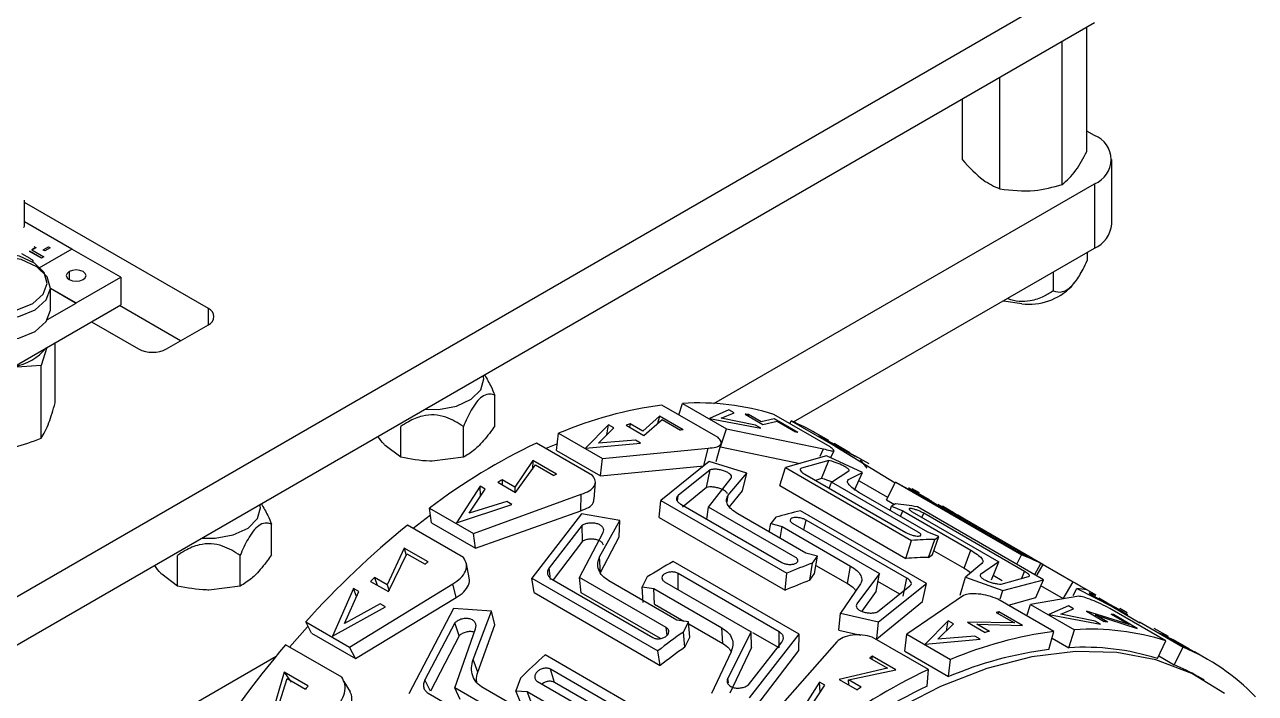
# Model space of a CAD drawing. Header units: millimetres. Extents: x 53 to 380, y 29 to 265.
# Drawn here: x 346.81 to 377.99, y 96.45 to 113.39 of the extents above; entities that cross this region are included whole.
import ezdxf

# ---------------------------------------------------------------- set-up
doc = ezdxf.new("R2010")
doc.units = ezdxf.units.MM

msp = doc.modelspace()

# ---------------------------------------------------------------- linework, layer by layer
at = {"color": 7, "linetype": 'Continuous', "lineweight": 25}
for p, q in [((322.9873, 85.2689), (373.9155, 114.6692)), ((322.9873, 84.0441), (373.9155, 113.4444)), ((373.7267, 110.183), (373.7267, 113.3354)), ((373.0987, 109.3397), (373.0987, 112.9729)), ((371.5197, 109.2321), (371.5197, 112.0613)), ((370.5687, 109.9677), (370.5687, 111.5123)), ((373.9155, 110.5863), (373.7267, 110.6952)), ((374.3548, 108.3409), (374.3548, 109.974)), ((364.2742, 103.7958), (373.9155, 109.3617)), ((373.9155, 109.3617), (373.9155, 107.7286)), ((346.8096, 108.2914), (346.8096, 108.9447)), ((351.4649, 106.1989), (346.8096, 108.8864)), ((348.0053, 107.7067), (346.8096, 108.397)), ((346.7324, 107.5952), (346.9421, 107.4741)), ((347.2352, 107.4773), (346.9328, 107.6518)), ((346.9328, 107.6518), (346.9328, 107.6477)), ((347.2352, 107.4732), (346.9328, 107.6477)), ((347.0922, 107.7439), (346.9911, 107.6855)), ((346.9911, 107.6855), (347.2935, 107.511)), ((347.0922, 107.7398), (346.9947, 107.6835)), ((347.041, 107.7734), (347.0922, 107.7439)), ((347.0922, 107.7439), (347.0922, 107.7398)), ((348.0089, 107.7087), (347.1693, 107.224)), ((347.2817, 107.6868), (347.4157, 107.7641)), ((347.2817, 107.6868), (347.2817, 107.6827)), ((347.3236, 107.6626), (347.2817, 107.6868)), ((347.3236, 107.6585), (347.2817, 107.6827)), ((347.4576, 107.74), (347.3236, 107.6626)), ((347.4576, 107.7359), (347.3236, 107.6585)), ((347.3236, 107.6626), (347.3236, 107.6585)), ((347.4157, 107.7641), (347.4576, 107.74)), ((347.4576, 107.74), (347.4576, 107.7359)), ((349.2463, 106.9944), (348.0089, 107.7087)), ((366.2925, 103.3279), (373.9155, 107.7286)), ((373.7331, 107.6233), (373.7331, 107.4138)), ((347.2935, 107.511), (347.2352, 107.4773)), ((347.2935, 107.5069), (347.2352, 107.4732)), ((347.2352, 107.4773), (347.2352, 107.4732)), ((347.2935, 107.511), (347.2935, 107.5069)), ((348.1149, 106.3412), (349.2463, 106.9944)), ((349.2463, 106.9944), (349.2463, 106.2962)), ((372.8665, 107.123), (372.8665, 106.6458)), ((347.4643, 106.1779), (347.4643, 106.7277)), ((347.4643, 106.7168), (348.1149, 106.3412)), ((347.4643, 106.7127), (348.1149, 106.3371)), ((373.3338, 106.7593), (373.4121, 106.8573)), ((348.1149, 106.3412), (348.1149, 106.3371)), ((333.9728, 97.479), (349.2463, 106.2962)), ((347.3905, 105.9189), (348.1149, 106.3371)), ((350.7576, 105.3824), (349.2105, 106.2755)), ((348.5036, 105.8674), (349.6971, 105.1784)), ((350.4042, 105.1784), (351.4648, 105.7907)), ((347.3761, 105.2166), (347.2291, 104.7536)), ((347.584, 103.8097), (347.584, 105.3366)), ((347.2291, 104.7536), (346.4978, 104.7095)), ((347.2291, 102.915), (347.2291, 104.7536)), ((358.723, 103.2278), (358.723, 104.0053)), ((364.3776, 102.9317), (362.9565, 103.7521)), ((363.3849, 103.5047), (363.4787, 103.7975)), ((363.4787, 103.7975), (364.5906, 103.1556)), ((364.6525, 103.6379), (364.1599, 103.4151)), ((364.457, 103.4242), (364.7844, 103.5617)), ((364.7844, 103.5617), (364.6525, 103.6379)), ((361.6065, 103.255), (361.0214, 102.6655)), ((361.5611, 103.0047), (361.6065, 103.255)), ((361.7385, 103.1788), (361.6065, 103.255)), ((362.0482, 103.2486), (362.4996, 102.9881)), ((362.1512, 103.2764), (362.1351, 103.1985)), ((362.472, 103.0912), (362.1512, 103.2764)), ((362.8954, 103.4778), (362.472, 103.0912)), ((362.4996, 102.9881), (362.9645, 103.386)), ((362.8954, 103.4778), (362.8453, 103.2839)), ((363.4959, 103.1311), (362.8954, 103.4778)), ((362.9645, 103.386), (363.427, 103.119)), ((364.1599, 103.4151), (365.4612, 103.171)), ((365.3292, 103.2472), (364.457, 103.4242)), ((365.0626, 103.5235), (365.5139, 103.263)), ((365.1537, 103.5122), (365.1401, 103.4788)), ((365.4744, 103.327), (365.1537, 103.5122)), ((365.4612, 103.171), (365.3292, 103.2472)), ((365.7964, 103.4087), (365.4744, 103.327)), ((365.5139, 103.263), (365.8751, 103.3436)), ((367.2163, 102.695), (365.7952, 103.5153)), ((366.3969, 103.062), (365.7964, 103.4087)), ((365.8751, 103.3436), (366.3376, 103.0766)), ((366.1974, 103.2831), (366.2339, 103.3529)), ((366.2339, 103.3529), (367.3457, 102.7111)), ((356.3396, 102.4358), (356.3396, 103.2133)), ((357.9273, 102.4346), (357.9273, 103.2121)), ((360.2892, 102.6082), (360.3387, 103.041)), ((360.3387, 103.041), (361.4506, 102.3992)), ((361.3461, 102.7938), (361.7385, 103.1788)), ((364.4444, 102.6995), (364.5906, 103.1556)), ((364.5906, 103.1556), (367.0481, 102.6484)), ((367.1847, 102.8546), (366.8521, 103.0466)), ((367.1803, 102.8465), (366.9121, 102.9636)), ((366.9121, 102.9636), (367.8428, 102.464)), ((356.3396, 102.4358), (355.9436, 102.7327)), ((361.1962, 101.9711), (359.7752, 102.7915)), ((360.3081, 102.7734), (360.0149, 102.6531)), ((360.2892, 102.6082), (361.401, 101.9663)), ((361.0214, 102.6655), (362.4153, 102.7881)), ((362.2833, 102.8643), (361.3461, 102.7938)), ((361.4506, 102.3992), (364.1293, 102.6671)), ((362.4153, 102.7881), (362.2833, 102.8643)), ((364.0163, 102.215), (364.1293, 102.6671)), ((364.331, 102.3238), (364.4573, 102.7809)), ((364.4361, 102.7042), (364.4444, 102.6995)), ((364.4444, 102.6995), (366.4624, 102.2771)), ((367.9162, 102.43), (367.1576, 102.8528)), ((367.1576, 102.8528), (367.314, 102.7735)), ((367.2314, 102.4184), (367.3175, 102.5997)), ((367.7153, 102.5483), (367.3167, 102.7784)), ((367.3457, 102.7111), (368.866, 101.7861)), ((357.9273, 102.4346), (357.1335, 102.3349)), ((359.6864, 102.3547), (359.2258, 101.6773)), ((359.6864, 102.3547), (359.6767, 102.1326)), ((360.2869, 102.008), (359.6864, 102.3547)), ((361.401, 101.9663), (361.4506, 102.3992)), ((364.1519, 102.3256), (362.9308, 101.3376)), ((365.1071, 102.0328), (364.1519, 102.3256)), ((367.1247, 102.4672), (366.0869, 102.1693)), ((367.1835, 102.3466), (366.4922, 102.1577)), ((366.9981, 101.892), (367.1835, 102.3466)), ((368.0381, 102.0492), (367.1247, 102.4672)), ((368.21, 102.2627), (367.8473, 102.4721)), ((368.1544, 102.153), (367.9899, 102.3656)), ((359.2498, 101.5373), (359.7516, 102.2371)), ((359.7516, 102.2371), (360.2141, 101.9701)), ((361.401, 101.9663), (364.0163, 102.215)), ((364.1829, 102.1168), (363.3667, 101.4656)), ((364.0898, 101.6692), (364.1829, 102.1168)), ((364.638, 101.4762), (365.1071, 102.0328)), ((364.9969, 101.5812), (365.1071, 102.0328)), ((365.9466, 101.7135), (366.0869, 102.1693)), ((366.0869, 102.1693), (369.2802, 100.3258)), ((366.5769, 102.0028), (369.1343, 100.5264)), ((367.2519, 101.8035), (367.6958, 102.0905)), ((367.6874, 101.8713), (368.0381, 102.0492)), ((367.8378, 101.5971), (368.0381, 102.0492)), ((358.3484, 101.7029), (357.7509, 100.7756)), ((358.4804, 101.6267), (358.3484, 101.7029)), ((358.3612, 101.4453), (358.3484, 101.7029)), ((358.7985, 101.7978), (359.2498, 101.5373)), ((359.2258, 101.6773), (358.905, 101.8624)), ((358.905, 101.8624), (358.9073, 101.735)), ((359.2258, 101.6773), (359.2281, 101.5498)), ((361.2423, 101.3735), (361.2709, 101.8026)), ((364.0898, 101.6692), (363.4813, 101.1698)), ((364.1398, 101.1682), (364.7075, 101.9)), ((365.9466, 101.7135), (369.1399, 99.8701)), ((366.9981, 101.892), (366.8455, 101.8477)), ((367.1977, 101.6444), (367.2519, 101.8035)), ((369.4462, 100.5367), (367.2519, 101.8035)), ((368.6775, 101.4155), (367.9601, 101.8297)), ((368.6475, 101.3566), (368.8736, 101.801)), ((368.8736, 101.801), (372.0669, 99.9575)), ((369.2737, 101.5859), (368.8736, 101.801)), ((358.0769, 101.0127), (358.4804, 101.6267)), ((358.18, 100.5031), (360.913, 101.4954)), ((360.899, 101.0794), (360.913, 101.4954)), ((364.671, 101.1733), (364.9969, 101.5812)), ((369.6918, 100.5354), (367.9649, 101.5323)), ((368.6475, 101.3566), (368.8524, 101.2383)), ((369.696, 101.3793), (369.2197, 101.6483)), ((369.4826, 101.5281), (369.3006, 101.6331)), ((369.3337, 101.5621), (371.8911, 100.0858)), ((357.0682, 101.1449), (358.18, 100.5031)), ((357.1193, 100.7704), (357.0682, 101.1449)), ((357.7509, 100.7756), (359.1572, 101.2361)), ((359.0252, 101.3122), (358.0769, 101.0127)), ((358.2311, 100.1286), (360.899, 101.0794)), ((359.1572, 101.2361), (359.0252, 101.3122)), ((362.8876, 100.9075), (362.9308, 101.3376)), ((362.9308, 101.3376), (366.1241, 99.4941)), ((363.4361, 101.2425), (365.9935, 99.7661)), ((364.0977, 100.8605), (364.1398, 101.1682)), ((366.3341, 99.9014), (364.1398, 101.1682)), ((369.6636, 99.2317), (366.4703, 101.0751)), ((368.7377, 101.0862), (368.7767, 101.1905)), ((368.8734, 101.2515), (368.7767, 101.1905)), ((368.7767, 101.1905), (369.0581, 101.0745)), ((369.0041, 100.9324), (369.0581, 101.0745)), ((369.0581, 101.0745), (370.7849, 100.0776)), ((369.2963, 101.0532), (371.4906, 99.7864)), ((372.6227, 99.3315), (369.4294, 101.175)), ((372.1489, 99.9703), (369.9546, 101.2371)), ((370.2783, 101.0687), (370.0639, 101.1925)), ((353.0662, 99.9621), (353.0662, 100.7396)), ((357.0931, 100.9624), (356.6517, 100.6291)), ((357.1193, 100.7704), (358.2311, 100.1286)), ((360.9154, 101.0007), (359.661, 99.3734)), ((361.886, 100.8274), (360.9154, 101.0007)), ((361.3791, 99.9127), (361.886, 100.8274)), ((361.875, 100.413), (361.886, 100.8274)), ((362.8876, 100.9075), (366.0809, 99.064)), ((366.6046, 100.0002), (364.8778, 100.9971)), ((365.678, 100.5351), (365.7155, 100.753)), ((365.8398, 100.9116), (365.7155, 100.753)), ((365.7155, 100.753), (366.0074, 100.6747)), ((366.2747, 100.7542), (368.469, 99.4874)), ((369.1648, 99.3657), (366.6074, 100.842)), ((372.1475, 99.5382), (369.5901, 101.0145)), ((372.3496, 99.869), (370.6228, 100.8659)), ((357.9301, 99.8911), (356.509, 100.7115)), ((358.2311, 100.1286), (358.18, 100.5031)), ((360.9372, 100.7086), (360.0964, 99.628)), ((360.8704, 99.3825), (361.4658, 100.5289)), ((360.9441, 100.3043), (360.9372, 100.7086)), ((365.954, 100.3758), (366.0074, 100.6747)), ((366.0074, 100.6747), (367.7342, 99.6778)), ((369.9743, 100.4225), (369.6918, 100.5354)), ((369.8085, 99.9661), (369.9743, 100.4225)), ((369.8728, 100.3486), (369.9743, 100.4225)), ((371.3894, 100.4272), (371.653, 100.2738)), ((356.4295, 100.1304), (355.9989, 99.1997)), ((357.03, 99.7837), (356.4295, 100.1304)), ((356.4295, 100.1304), (356.4735, 99.9426)), ((360.9441, 100.3043), (360.1986, 99.3238)), ((361.3997, 99.5171), (361.875, 100.413)), ((369.1399, 99.8701), (369.2802, 100.3258)), ((369.7143, 99.8922), (369.8728, 100.3486)), ((371.653, 100.2738), (372.6063, 99.7235)), ((350.6828, 99.1702), (350.6828, 99.9477)), ((352.2705, 99.169), (352.2705, 99.9465)), ((356.028, 99.0281), (356.4966, 99.9901)), ((356.4966, 99.9901), (356.9592, 99.7231)), ((361.3997, 99.5171), (361.3791, 99.9127)), ((366.4319, 97.9466), (363.2386, 99.79)), ((366.897, 99.9249), (366.6046, 100.0002)), ((366.7706, 99.7538), (366.897, 99.9249)), ((366.8258, 99.4839), (366.897, 99.9249)), ((369.7143, 99.8922), (369.8085, 99.9661)), ((369.8443, 100.0647), (370.6118, 99.6217)), ((370.6118, 99.6217), (370.7849, 100.0776)), ((371.9469, 99.7217), (372.0669, 99.9575)), ((372.6149, 99.7186), (372.3496, 99.869)), ((358.0734, 99.3776), (358.0019, 99.7409)), ((365.925, 98.0115), (363.3676, 99.4879)), ((363.3696, 99.0808), (363.3676, 99.4879)), ((366.0809, 99.064), (366.1241, 99.4941)), ((366.7075, 99.3156), (366.7706, 99.7538)), ((366.7075, 99.3156), (366.8258, 99.4839)), ((366.8596, 99.6934), (367.655, 99.2342)), ((367.655, 99.2342), (367.7342, 99.6778)), ((368.469, 99.4874), (367.8948, 98.7164)), ((368.3816, 99.0413), (368.469, 99.4874)), ((371.0623, 99.738), (370.6505, 99.3947)), ((371.4906, 99.7864), (371.0318, 99.459)), ((371.3102, 99.3312), (371.4906, 99.7864)), ((372.4019, 99.459), (372.5576, 99.7416)), ((372.4648, 99.4545), (372.6149, 99.7186)), ((372.5576, 99.7416), (372.6149, 99.7186)), ((372.6144, 99.7188), (373.3799, 99.2769)), ((350.6828, 99.1702), (350.2867, 99.4671)), ((352.2705, 99.169), (351.4766, 99.0693)), ((355.044, 97.6209), (357.6599, 99.2283)), ((355.5767, 99.2887), (356.028, 99.0281)), ((355.9989, 99.1997), (355.6781, 99.3849)), ((355.6781, 99.3849), (355.7401, 99.1943)), ((355.9989, 99.1997), (356.0483, 99.0478)), ((357.746, 98.882), (357.6599, 99.2283)), ((359.661, 99.3734), (362.8543, 97.5299)), ((359.7184, 99.0036), (359.661, 99.3734)), ((360.1656, 99.3428), (362.723, 97.8665)), ((363.0647, 98.1158), (360.8704, 99.3825)), ((360.9113, 99.0006), (360.8704, 99.3825)), ((363.3383, 98.3066), (361.6115, 99.3035)), ((362.5848, 99.3998), (362.454, 99.15)), ((363.0229, 99.2807), (365.2173, 98.0139)), ((367.9739, 99.1982), (367.4781, 98.4814)), ((368.4221, 98.5159), (369.2391, 99.1717)), ((368.9825, 98.9657), (368.4294, 99.2851)), ((368.4464, 98.2671), (369.6636, 99.2317)), ((369.0671, 98.9169), (369.1648, 99.3657)), ((369.5601, 98.7815), (369.6636, 99.2317)), ((370.5167, 98.9396), (370.6505, 99.3947)), ((370.6505, 99.3947), (371.5938, 99.0577)), ((371.5745, 99.3055), (371.3511, 99.4345)), ((371.5503, 99.2198), (372.2433, 99.4133)), ((371.5938, 99.0577), (372.6227, 99.3315)), ((372.4282, 98.8783), (372.6227, 99.3315)), ((373.1279, 98.8463), (372.5561, 99.1764)), ((373.1269, 98.8456), (373.3799, 99.2769)), ((355.1421, 99.1074), (354.6133, 97.8986)), ((354.9142, 98.2252), (355.274, 99.0312)), ((355.274, 99.0312), (355.1421, 99.1074)), ((355.2177, 98.9051), (355.1421, 99.1074)), ((355.1915, 97.3351), (357.746, 98.882)), ((359.7184, 99.0036), (362.9117, 97.1602)), ((362.9191, 97.8415), (360.9113, 99.0006)), ((362.454, 99.15), (362.7482, 99.1069)), ((362.4782, 98.7567), (362.454, 99.15)), ((362.7482, 99.1069), (364.475, 98.1101)), ((362.7692, 98.7116), (362.7482, 99.1069)), ((368.3816, 99.0413), (368.0187, 98.5294)), ((370.6005, 98.9313), (369.1588, 97.9493)), ((371.5276, 98.8474), (371.5938, 99.0577)), ((371.7374, 98.683), (372.4282, 98.8783)), ((373.5193, 98.9127), (372.2988, 98.7057)), ((373.3798, 98.9263), (373.4705, 99.1097)), ((373.4705, 99.1097), (374.3634, 98.6478)), ((373.7222, 99.0762), (373.4705, 99.1097)), ((373.9607, 98.9429), (373.6828, 99.1033)), ((373.9506, 98.9252), (373.781, 99.0005)), ((374.2314, 98.746), (374.0244, 98.8656)), ((354.6133, 97.8986), (355.9508, 98.6406)), ((355.8188, 98.7168), (354.9142, 98.2252)), ((355.9508, 98.6406), (355.8188, 98.7168)), ((357.6774, 98.6001), (356.5422, 96.4357)), ((358.6358, 98.5308), (357.6774, 98.6001)), ((362.7692, 98.7116), (363.512, 98.2828)), ((368.3997, 97.8354), (369.5601, 98.7815)), ((372.8884, 98.0185), (371.4673, 98.8389)), ((372.205, 98.413), (372.2988, 98.7057)), ((372.2988, 98.7057), (373.4107, 98.0639)), ((373.2566, 98.6709), (372.764, 98.448)), ((373.0611, 98.4571), (373.3885, 98.5947)), ((373.3885, 98.5947), (373.2566, 98.6709)), ((374.283, 98.7222), (374.5471, 98.5762)), ((375.7272, 97.7818), (374.3061, 98.6021)), ((374.3634, 98.6478), (375.0696, 98.2382)), ((374.6313, 98.5152), (374.4111, 98.6423)), ((374.7412, 98.4923), (374.5593, 98.5974)), ((353.9321, 98.2628), (355.044, 97.6209)), ((354.0797, 97.9769), (353.9321, 98.2628)), ((357.7096, 98.2359), (356.9464, 96.7939)), ((357.8157, 97.9077), (357.7096, 98.2359)), ((358.1746, 97.3075), (358.6358, 98.5308)), ((358.7247, 98.187), (358.6358, 98.5308)), ((363.6323, 98.2662), (363.3383, 98.3066)), ((363.5023, 98.0053), (363.6323, 98.2662)), ((363.6616, 97.8763), (363.6323, 98.2662)), ((367.4419, 98.0544), (367.4781, 98.4814)), ((367.4781, 98.4814), (368.4464, 98.2671)), ((368.3997, 97.8354), (368.4464, 98.2671)), ((370.2106, 98.288), (369.6255, 97.6985)), ((370.1652, 98.0377), (370.2106, 98.288)), ((370.3426, 98.2118), (370.2106, 98.288)), ((371.8874, 98.2349), (370.6988, 98.2548)), ((370.6988, 98.2548), (371.1501, 97.9942)), ((371.4249, 98.5019), (371.8874, 98.2349)), ((371.482, 98.4689), (371.4937, 98.5141)), ((372.0942, 98.1674), (371.4937, 98.5141)), ((372.764, 98.448), (374.0653, 98.204)), ((373.9333, 98.2802), (373.0611, 98.4571)), ((374.7979, 98.1926), (373.7132, 98.5296)), ((373.7132, 98.5296), (374.1645, 98.2691)), ((374.0653, 98.204), (373.9333, 98.2802)), ((374.2556, 98.2578), (373.9348, 98.443)), ((373.9348, 98.443), (374.9953, 98.0983)), ((374.3354, 98.4596), (374.7979, 98.1926)), ((374.3876, 98.4294), (374.3947, 98.445)), ((374.9953, 98.0983), (374.3947, 98.445)), ((375.054, 98.2612), (376.1658, 97.6193)), ((354.0797, 97.9769), (355.1915, 97.3351)), ((357.7087, 96.5912), (358.2333, 98.0882)), ((358.2939, 96.9921), (358.7247, 98.187)), ((363.5397, 97.621), (363.5023, 98.0053)), ((363.6365, 98.2109), (364.4961, 97.7147)), ((364.4961, 97.7147), (364.475, 98.1101)), ((365.2173, 98.0139), (364.6243, 96.8328)), ((365.176, 96.3399), (366.4319, 97.9466)), ((365.2299, 97.6132), (365.2173, 98.0139)), ((365.927, 97.6044), (365.2619, 97.9884)), ((365.927, 97.6044), (365.925, 98.0115)), ((366.4278, 97.536), (366.4319, 97.9466)), ((367.4419, 98.0544), (367.994, 97.9282)), ((369.1093, 97.5165), (369.1588, 97.9493)), ((369.1588, 97.9493), (370.2706, 97.3075)), ((369.9502, 97.8267), (370.3426, 98.2118)), ((371.2531, 98.022), (370.9323, 98.2072)), ((370.9323, 98.2072), (372.0942, 98.1674)), ((372.7583, 97.5638), (372.8884, 98.0185)), ((373.2645, 97.6078), (373.4107, 98.0639)), ((375.7888, 97.8875), (375.4261, 98.097)), ((375.7843, 97.8795), (375.5162, 97.9966)), ((375.5162, 97.9966), (376.4469, 97.497)), ((354.8436, 96.8601), (353.4225, 97.6805)), ((355.1915, 97.3351), (355.044, 97.6209)), ((357.8157, 97.9077), (357.089, 96.5026)), ((363.5397, 97.621), (363.6616, 97.8763)), ((365.2299, 97.6132), (364.6742, 96.4574)), ((365.1518, 96.6677), (365.9923, 97.7522)), ((367.3842, 97.7596), (365.8883, 96.0532)), ((369.7071, 97.0579), (368.286, 97.8783)), ((369.6255, 97.6985), (371.0194, 97.8211)), ((370.8874, 97.8973), (369.9502, 97.8267)), ((371.0194, 97.8211), (370.8874, 97.8973)), ((372.8409, 97.8523), (373.2645, 97.6078)), ((375.5097, 97.3343), (375.7272, 97.7818)), ((375.7617, 97.8857), (375.9181, 97.8065)), ((376.5203, 97.4629), (375.7617, 97.8857)), ((376.3194, 97.5813), (375.9208, 97.8113)), ((375.9348, 97.1769), (376.1658, 97.6193)), ((322.9873, 79.9614), (353.1813, 97.3921)), ((358.2939, 96.9921), (358.1746, 97.3075)), ((363.1895, 95.5804), (359.9962, 97.4239)), ((362.9117, 97.1602), (362.8543, 97.5299)), ((364.7075, 97.5004), (364.2102, 96.4437)), ((365.23, 95.9676), (366.4278, 97.536)), ((368.212, 97.353), (368.6745, 97.086)), ((368.2814, 97.313), (368.2848, 97.391)), ((368.8853, 97.0443), (368.2848, 97.391)), ((369.1093, 97.5165), (370.2211, 96.8746)), ((370.2211, 96.8746), (370.2706, 97.3075)), ((375.5431, 97.403), (375.9348, 97.1769)), ((376.784, 97.313), (376.4514, 97.5051)), ((353.3884, 96.9851), (353.0526, 95.8592)), ((353.989, 96.6384), (353.3884, 96.9851)), ((353.3884, 96.9851), (353.564, 96.732)), ((362.6904, 95.5855), (360.133, 97.0619)), ((360.2346, 96.7294), (360.133, 97.0619)), ((368.6745, 97.086), (367.4491, 96.804)), ((367.6861, 96.7932), (368.8853, 97.0443)), ((369.6748, 96.6328), (369.7071, 97.0579)), ((353.095, 95.6638), (353.4633, 96.8269)), ((353.4633, 96.8269), (353.9258, 96.5599)), ((355.0692, 96.4868), (354.9039, 96.7555)), ((357.089, 96.5026), (356.9464, 96.7939)), ((359.372, 96.8385), (359.2563, 96.5114)), ((359.8043, 96.7521), (361.9987, 95.4853)), ((362.792, 95.2531), (360.2346, 96.7294)), ((366.9525, 96.7359), (366.355, 95.8086)), ((367.0845, 96.6597), (366.9525, 96.7359)), ((366.9653, 96.4783), (366.9525, 96.7359)), ((367.4491, 96.804), (367.9004, 96.5434)), ((368.0069, 96.608), (367.6861, 96.7932)), ((367.6885, 96.6658), (367.6861, 96.7932)), ((376.6946, 96.7873), (376.534, 96.88)), ((357.0303, 96.4578), (359.5877, 94.9814)), ((359.903, 95.3245), (357.7087, 96.5912)), ((357.8468, 96.2952), (357.7087, 96.5912)), ((360.1575, 95.592), (358.4306, 96.5889)), ((359.2563, 96.5114), (359.5444, 96.4981)), ((359.3789, 96.1993), (359.2563, 96.5114)), ((359.5444, 96.4981), (361.2713, 95.5013)), ((359.6641, 96.183), (359.5444, 96.4981)), ((366.681, 96.0456), (367.0845, 96.6597))]:
    msp.add_line(p, q, dxfattribs=at)
at = {"color": 8, "linetype": 'Continuous', "lineweight": 25}
for p, q in [((347.9382, 107.1372), (347.9382, 106.9331)), ((351.4649, 105.7907), (351.4649, 106.1989)), ((366.9642, 102.4615), (367.0481, 102.6484)), ((363.3489, 101.3246), (363.3667, 101.4656)), ((364.6065, 101.3008), (364.638, 101.4762)), ((366.5533, 100.5933), (366.6074, 100.842)), ((369.546, 100.909), (369.5901, 101.0145)), ((360.1321, 99.3321), (360.0964, 99.628)), ((372.0759, 99.3666), (372.1475, 99.5382)), ((363.0855, 97.9217), (363.0647, 98.1158)), ((364.64, 96.7143), (364.6243, 96.8328))]:
    msp.add_line(p, q, dxfattribs=at)
at = {"color": 7, "linetype": 'Continuous', "lineweight": 25, "flags": 128}
for points in [[(344.7667, 106.7309), (344.9306, 106.4685), (345.2476, 106.258), (345.675, 106.1279), (346.1548, 106.0956), (346.6225, 106.1656), (347.0148, 106.3284), (347.2787, 106.5621), (347.3786, 106.8349), (347.301, 107.1102), (347.0564, 107.3507), (346.6778, 107.524), (346.2163, 107.6066), (345.7343, 107.5874), (345.2969, 107.469), (344.9631, 107.2673), (344.7781, 107.0097), (344.7667, 106.7309)], [(344.6825, 106.5979), (344.857, 106.3185), (345.1946, 106.0944), (345.6497, 105.9558), (346.1607, 105.9215), (346.6588, 105.996), (347.0765, 106.1694), (347.3575, 106.4182), (347.4639, 106.7088), (347.3813, 107.0019), (347.1208, 107.258), (346.7176, 107.4426), (346.2262, 107.5305), (345.7129, 107.5101), (345.2471, 107.384), (344.8917, 107.1692), (344.6946, 106.8949), (344.6825, 106.5979)], [(347.9382, 107.1372), (347.884, 107.0904), (347.8649, 107.0352), (347.884, 106.9799), (347.9382, 106.9331), (348.0193, 106.9018), (348.1149, 106.8909), (348.2106, 106.9018), (348.2917, 106.9331)], [(348.2917, 106.9331), (348.3459, 106.9799), (348.3649, 107.0352), (348.3459, 107.0904), (348.2917, 107.1372), (348.2106, 107.1685), (348.1149, 107.1795), (348.0193, 107.1685), (347.9382, 107.1372)], [(372.0775, 106.3222), (371.6111, 106.3877), (371.5986, 106.391)], [(344.6643, 106.1779), (344.6825, 106.0481), (344.857, 105.7687), (345.1946, 105.5446), (345.6497, 105.406), (346.1607, 105.3717), (346.6588, 105.4462), (347.0765, 105.6196), (347.3575, 105.8684), (347.4639, 106.159), (347.4643, 106.1779)], [(356.9462, 103.6482), (357.2941, 103.6458), (357.7518, 103.7295), (358.1261, 103.9029), (358.3667, 104.1428), (358.441, 104.4165), (358.4278, 104.5035)], [(351.2893, 100.3826), (351.6372, 100.3802), (352.0949, 100.4639), (352.4693, 100.6373), (352.7099, 100.8771), (352.7841, 101.1509), (352.7709, 101.2379)], [(353.9909, 98.1488), (353.9783, 98.1349), (353.5245, 97.6216)], [(377.211, 96.4473), (376.3851, 96.9525), (375.4734, 97.3013), (374.4864, 97.4897), (373.4352, 97.5156), (372.3317, 97.3787), (371.1884, 97.0806), (370.0182, 96.6245), (368.8345, 96.0158)]]:
    msp.add_lwpolyline(points, dxfattribs=at)
at = {"color": 7, "linetype": 'Continuous', "lineweight": 25}
for centre, radius, start, end in [((373.6831, 109.974), 0.6549, 290.78385, 69.21665), ((346.7595, 108.2964), 0.0503, 294.37212, 354.30644), ((373.6041, 108.4157), 0.7544, 294.37486, 354.30543), ((372.2615, 107.8174), 1.5064, 262.98309, 315.38329), ((351.3874, 105.9948), 0.2183, 290.78307, 69.21619), ((346.3513, 106.0036), 1.2823, 278.60584, 321.38878), ((350.0506, 105.8608), 0.7685, 242.60978, 297.39046), ((364.2461, 93.8297), 10.0058, 97.40521, 112.98625), ((363.876, 97.4081), 6.4017, 72.55435, 93.5578), ((364.6992, 93.6264), 9.9807, 104.79084, 105.40305), ((364.324, 97.2025), 6.364, 82.50896, 83.33513), ((364.1327, 98.335), 5.4401, 60.00813, 67.27973), ((364.9955, 94.4385), 8.821, 99.78806, 100.24216), ((364.9409, 97.28), 5.9625, 75.86603, 76.45319), ((366.6484, 88.4436), 15.9093, 115.59625, 127.02591), ((366.8176, 89.3931), 14.2051, 117.37048, 117.70157), ((367.0968, 88.2365), 15.8988, 121.01404, 121.46301), ((368.6223, 91.4806), 9.8329, 102.6419, 106.43775), ((368.2951, 94.9852), 6.2929, 79.61535, 84.72706), ((370.6386, 83.2624), 22.4526, 128.99933, 138.08007), ((369.8616, 92.9266), 7.422, 89.91356, 94.49267), ((370.9597, 86.1107), 15.708, 119.44192, 122.21948), ((369.7034, 92.6982), 7.1939, 89.91366, 94.49256), ((370.1057, 94.8344), 5.4857, 63.45125, 69.05241), ((370.5927, 83.8764), 20.9043, 130.45114, 130.70677), ((370.9295, 88.4635), 12.0319, 110.22187, 113.5398), ((371.1186, 83.0023), 22.5122, 133.30435, 133.66018), ((370.7385, 88.3727), 11.6618, 110.22188, 113.53978), ((372.9933, 89.8215), 8.821, 99.78806, 100.24216), ((373.4259, 91.9481), 6.364, 82.50896, 83.33513), ((372.9387, 92.6629), 5.9625, 75.86603, 76.45319), ((374.1025, 82.8782), 18.4715, 125.0206, 127.51372), ((374.178, 88.0961), 10.0058, 97.40521, 112.98625), ((373.8011, 88.372), 9.9807, 104.79084, 105.40305), ((373.8079, 91.6745), 6.4017, 72.55435, 93.5578), ((374.1052, 80.1702), 27.0995, 139.74816, 147.75719), ((373.8143, 82.9586), 17.904, 125.02063, 127.51365), ((373.6495, 91.4149), 6.2048, 72.55449, 93.55772), ((374.0382, 92.555), 5.4931, 43.94296, 67.21177), ((374.9306, 80.8719), 22.2936, 132.05905, 134.25841), ((374.8155, 84.7761), 14.2051, 117.37048, 117.70157), ((374.0082, 87.9467), 9.6979, 97.40516, 112.98627), ((376.5803, 82.71), 15.9093, 115.59625, 127.02591), ((373.8981, 92.3128), 5.2733, 60.00866, 67.27938), ((374.6165, 79.9761), 26.5165, 141.06984, 141.28747), ((376.3366, 82.7263), 15.4197, 115.59624, 127.02592), ((376.1987, 82.9821), 15.8988, 121.01404, 121.46301)]:
    msp.add_arc(centre, radius, start, end, dxfattribs=at)
for points, knots in [([(373.0987, 109.3397), (373.2152, 109.4426), (373.4254, 109.6281), (373.6339, 110.0119), (373.7267, 110.183)], [0, 0, 0, 0, 0.5544673, 1, 1, 1, 1]), ([(370.5687, 109.9677), (370.7451, 109.7776), (371.0633, 109.4349), (371.379, 109.2946), (371.5197, 109.2321)], [0, 0, 0, 0, 0.5544662, 1, 1, 1, 1]), ([(371.5197, 109.2321), (371.8126, 109.1985), (372.341, 109.1378), (372.8652, 109.2775), (373.0987, 109.3397)], [0, 0, 0, 0, 0.55446614, 1, 1, 1, 1]), ([(346.9421, 107.4741), (346.9622, 107.4609), (347.002, 107.4347), (347.0273, 107.3945), (347.0155, 107.3758), (347.0142, 107.3736)], [0, 0, 0, 0, 0.47212604, 0.93955155, 1, 1, 1, 1]), ([(347.0101, 107.3963), (347.0151, 107.3895), (347.0217, 107.3804), (347.0157, 107.3717), (347.0142, 107.3695)], [0, 0, 0, 0, 0.7523994, 1, 1, 1, 1]), ([(372.8665, 106.6458), (372.9439, 106.6255), (373.0649, 106.5937), (373.2687, 106.695), (373.453, 106.8927), (373.6076, 107.1521), (373.6986, 107.3419), (373.7331, 107.4138)], [0, 0, 0, 0, 0.2991373, 0.4681416, 0.6379837, 0.862834, 1, 1, 1, 1]), ([(372.8665, 106.6458), (372.789, 106.598), (372.6149, 106.4905), (372.3229, 106.3824), (372.0098, 106.372), (371.8059, 106.4052), (371.7191, 106.4528), (371.7122, 106.4566)], [0, 0, 0, 0, 0.2359476, 0.5301995, 0.7554008, 0.9804331, 1, 1, 1, 1]), ([(358.4605, 104.5224), (358.5178, 104.4255), (358.6125, 104.2651), (358.6917, 104.079), (358.723, 104.0053)], [0, 0, 0, 0, 0.6039965, 1, 1, 1, 1]), ([(358.723, 104.0053), (358.6841, 104.0168), (358.5966, 104.0427), (358.4507, 104.0125), (358.2915, 103.8802), (358.1191, 103.6336), (358.0033, 103.3909), (357.9344, 103.2286), (357.9273, 103.2121)], [0, 0, 0, 0, 0.167734, 0.376918, 0.5370136, 0.6969881, 0.9691368, 1, 1, 1, 1]), ([(347.2291, 102.915), (347.2949, 103.0274), (347.4137, 103.2301), (347.5315, 103.6311), (347.584, 103.8097)], [0, 0, 0, 0, 0.55446539, 1, 1, 1, 1]), ([(357.9273, 103.2121), (357.7856, 103.3011), (357.5638, 103.4403), (357.1905, 103.5199), (356.8529, 103.4857), (356.5697, 103.3636), (356.4028, 103.2546), (356.3396, 103.2133)], [0, 0, 0, 0, 0.2991388, 0.4681426, 0.6379814, 0.862831, 1, 1, 1, 1]), ([(358.723, 103.2278), (358.6896, 103.1793), (358.5599, 102.9913), (358.4252, 102.8418), (358.3252, 102.7309)], [0, 0, 0, 0, 0.2575505, 1, 1, 1, 1]), ([(345.7094, 102.6451), (345.9913, 102.6416), (346.4998, 102.6353), (347.0043, 102.8288), (347.2291, 102.915)], [0, 0, 0, 0, 0.5544653, 1, 1, 1, 1]), ([(355.9436, 102.7327), (355.9342, 102.7421), (355.8715, 102.805), (355.8101, 102.89), (355.7579, 102.9622)], [0, 0, 0, 0, 0.14977, 1, 1, 1, 1]), ([(364.1293, 102.6671), (364.1986, 102.6715), (364.3371, 102.6803), (364.4501, 102.7402), (364.4765, 102.8257), (364.4104, 102.8965), (364.3776, 102.9317)], [0, 0, 0, 0, 0.252398, 0.5042083, 0.7535647, 1, 1, 1, 1]), ([(358.3252, 102.7309), (358.289, 102.6963), (358.1543, 102.5676), (358.0232, 102.4908), (357.9273, 102.4346)], [0, 0, 0, 0, 0.2686349, 1, 1, 1, 1]), ([(367.0481, 102.6484), (367.1095, 102.6301), (367.2319, 102.5935), (367.3204, 102.5866), (367.3259, 102.6166), (367.2527, 102.6689), (367.2163, 102.695)], [0, 0, 0, 0, 0.2523971, 0.504209, 0.7535654, 1, 1, 1, 1]), ([(357.1335, 102.3349), (357.1147, 102.335), (356.8466, 102.3367), (356.5839, 102.388), (356.3396, 102.4358)], [0, 0, 0, 0, 0.0701529, 1, 1, 1, 1]), ([(367.6958, 102.0905), (367.7003, 102.0956), (367.7093, 102.1057), (367.6816, 102.1368), (367.6249, 102.1764), (367.5433, 102.2213), (367.447, 102.2658), (367.3478, 102.3044), (367.2543, 102.3339), (367.2071, 102.3424), (367.1835, 102.3466)], [0, 0, 0, 0, 0.1253819, 0.2504277, 0.3754322, 0.5003885, 0.6252951, 0.7501873, 0.8750775, 1, 1, 1, 1]), ([(364.7075, 101.9), (364.7145, 101.9129), (364.7284, 101.9387), (364.7057, 101.9856), (364.6514, 102.0326), (364.569, 102.0751), (364.469, 102.1079), (364.3636, 102.127), (364.2623, 102.1317), (364.2093, 102.1218), (364.1829, 102.1168)], [0, 0, 0, 0, 0.125382, 0.250426, 0.3754315, 0.5003883, 0.6252952, 0.7501891, 0.8750794, 1, 1, 1, 1]), ([(366.4922, 102.1577), (366.4798, 102.1503), (366.4552, 102.1357), (366.4615, 102.0977), (366.4995, 102.0521), (366.5511, 102.0192), (366.5769, 102.0028)], [0, 0, 0, 0, 0.2509161, 0.5007369, 0.7503875, 1, 1, 1, 1]), ([(360.913, 101.4954), (360.9856, 101.5217), (361.1307, 101.5742), (361.2543, 101.6988), (361.2902, 101.8382), (361.2274, 101.927), (361.1962, 101.9711)], [0, 0, 0, 0, 0.2523975, 0.5042108, 0.7535645, 1, 1, 1, 1]), ([(364.6178, 101.5024), (364.6137, 101.5137), (364.6043, 101.5399), (364.5512, 101.5829), (364.4716, 101.6248), (364.3735, 101.658), (364.2696, 101.678), (364.1686, 101.6837), (364.1161, 101.6741), (364.0898, 101.6692)], [0, 0, 0, 0, 0.11222155, 0.26018496, 0.40816123, 0.55612197, 0.7040928, 0.85204111, 1, 1, 1, 1]), ([(367.2604, 101.809), (367.26, 101.8092), (367.2287, 101.8238), (367.1612, 101.8489), (367.0686, 101.8792), (367.0216, 101.8877), (366.9981, 101.892)], [0, 0, 0, 0, 0.004601, 0.3364318, 0.6682101, 1, 1, 1, 1]), ([(367.9649, 101.5323), (367.9064, 101.5686), (367.7892, 101.6414), (367.687, 101.74), (367.6437, 101.8228), (367.6728, 101.8551), (367.6874, 101.8713)], [0, 0, 0, 0, 0.2477047, 0.4965118, 0.7472048, 1, 1, 1, 1]), ([(360.899, 101.0794), (360.9689, 101.1047), (361.1088, 101.1553), (361.2262, 101.2656), (361.2302, 101.3428), (361.2319, 101.3748)], [0, 0, 0, 0, 0.3693006, 0.7385982, 1, 1, 1, 1]), ([(363.3667, 101.4656), (363.3522, 101.4487), (363.3232, 101.4152), (363.3246, 101.3553), (363.3593, 101.2947), (363.4105, 101.2599), (363.4361, 101.2425)], [0, 0, 0, 0, 0.2509177, 0.5007393, 0.7503875, 1, 1, 1, 1]), ([(364.8778, 100.9971), (364.8198, 101.0352), (364.7035, 101.1117), (364.6091, 101.2402), (364.5776, 101.3674), (364.6178, 101.4398), (364.638, 101.4762)], [0, 0, 0, 0, 0.2477043, 0.4965109, 0.7472058, 1, 1, 1, 1]), ([(369.2197, 101.6483), (369.2115, 101.6505), (369.195, 101.6548), (369.2107, 101.639), (369.2551, 101.6085), (369.3075, 101.5776), (369.3337, 101.5621)], [0, 0, 0, 0, 0.2509161, 0.5007368, 0.7503869, 1, 1, 1, 1]), ([(369.9435, 101.2166), (369.9369, 101.2207), (369.9008, 101.2429), (369.834, 101.2862), (369.7531, 101.3396), (369.715, 101.3661), (369.696, 101.3793)], [0, 0, 0, 0, 0.0694447, 0.3796108, 0.6897657, 1, 1, 1, 1]), ([(352.8037, 101.2567), (352.8609, 101.1599), (352.9557, 100.9994), (353.0348, 100.8133), (353.0662, 100.7396)], [0, 0, 0, 0, 0.6039958, 1, 1, 1, 1]), ([(369.5901, 101.0145), (369.5784, 101.0211), (369.555, 101.0341), (369.5141, 101.0539), (369.4712, 101.0729), (369.4129, 101.096), (369.3419, 101.1195), (369.2727, 101.1345), (369.2284, 101.1344), (369.2155, 101.1193), (369.2343, 101.0954), (369.2646, 101.0723), (369.2857, 101.0595), (369.2963, 101.0532)], [0, 0, 0, 0, 0.0628574, 0.1254662, 0.1879459, 0.2507855, 0.3754477, 0.5001647, 0.6249405, 0.7497254, 0.874483, 0.9372482, 1, 1, 1, 1]), ([(370.6228, 100.8659), (370.5632, 100.9005), (370.4436, 100.9699), (370.3323, 101.0362), (370.277, 101.07), (370.2782, 101.0687), (370.2783, 101.0686)], [0, 0, 0, 0, 0.32495166, 0.65134882, 0.98022131, 1, 1, 1, 1]), ([(353.0662, 100.7396), (353.0272, 100.7512), (352.9397, 100.7771), (352.7939, 100.7468), (352.6347, 100.6146), (352.4623, 100.368), (352.3465, 100.1253), (352.2775, 99.963), (352.2705, 99.9465)], [0, 0, 0, 0, 0.167734, 0.3769161, 0.5370136, 0.6969882, 0.9691368, 1, 1, 1, 1]), ([(361.4658, 100.5289), (361.4736, 100.5492), (361.4891, 100.5899), (361.4682, 100.6517), (361.4147, 100.7057), (361.332, 100.746), (361.2307, 100.7677), (361.1233, 100.7683), (361.0193, 100.7494), (360.9646, 100.7222), (360.9372, 100.7086)], [0, 0, 0, 0, 0.1253807, 0.250425, 0.3754308, 0.5003874, 0.6252944, 0.7501872, 0.875079, 1, 1, 1, 1]), ([(366.6074, 100.842), (366.5956, 100.8483), (366.572, 100.8608), (366.53, 100.8767), (366.4852, 100.8897), (366.4235, 100.9022), (366.347, 100.9081), (366.2702, 100.8987), (366.2185, 100.8742), (366.1992, 100.838), (366.2144, 100.8023), (366.2433, 100.774), (366.2642, 100.7608), (366.2747, 100.7542)], [0, 0, 0, 0, 0.0628578, 0.1254664, 0.1879473, 0.2507875, 0.375448, 0.5001634, 0.6249409, 0.7497257, 0.874483, 0.9372478, 1, 1, 1, 1]), ([(369.1343, 100.5264), (369.1461, 100.52), (369.1696, 100.5072), (369.2111, 100.4893), (369.2551, 100.4732), (369.3152, 100.4551), (369.3892, 100.4395), (369.462, 100.4345), (369.5096, 100.4435), (369.5251, 100.4655), (369.5076, 100.4928), (369.4778, 100.5175), (369.4567, 100.5303), (369.4462, 100.5367)], [0, 0, 0, 0, 0.0628578, 0.1254663, 0.187946, 0.2507847, 0.3754464, 0.5001642, 0.6249403, 0.7497247, 0.8744829, 0.9372482, 1, 1, 1, 1]), ([(352.2705, 99.9465), (352.1288, 100.0354), (351.907, 100.1747), (351.5337, 100.2543), (351.1961, 100.2201), (350.9128, 100.098), (350.746, 99.989), (350.6828, 99.9477)], [0, 0, 0, 0, 0.29913875, 0.46814119, 0.63798138, 0.86283104, 1, 1, 1, 1]), ([(361.4755, 100.2061), (361.4724, 100.2184), (361.4644, 100.2508), (361.4138, 100.2966), (361.3342, 100.3368), (361.2348, 100.3594), (361.129, 100.3617), (361.0255, 100.3445), (360.9712, 100.3177), (360.9441, 100.3043)], [0, 0, 0, 0, 0.0926245, 0.243854, 0.3950973, 0.5463254, 0.6975642, 0.8487786, 1, 1, 1, 1]), ([(353.0662, 99.9621), (353.0328, 99.9137), (352.9031, 99.7256), (352.7683, 99.5762), (352.6683, 99.4653)], [0, 0, 0, 0, 0.2575505, 1, 1, 1, 1]), ([(357.6599, 99.2283), (357.7307, 99.2739), (357.8723, 99.3648), (357.9919, 99.5467), (358.0251, 99.7342), (357.9616, 99.839), (357.9301, 99.8911)], [0, 0, 0, 0, 0.2523961, 0.504208, 0.7535646, 1, 1, 1, 1]), ([(361.6115, 99.3035), (361.5535, 99.3434), (361.4374, 99.4234), (361.3443, 99.5794), (361.3149, 99.7478), (361.3576, 99.8576), (361.3791, 99.9127)], [0, 0, 0, 0, 0.2477045, 0.4965122, 0.747204, 1, 1, 1, 1]), ([(365.9935, 99.7661), (366.0053, 99.76), (366.0289, 99.7477), (366.0713, 99.7336), (366.1165, 99.7233), (366.179, 99.7157), (366.2568, 99.7174), (366.3352, 99.7365), (366.3884, 99.7697), (366.4087, 99.8125), (366.3941, 99.8516), (366.3655, 99.8814), (366.3446, 99.8947), (366.3341, 99.9014)], [0, 0, 0, 0, 0.0628575, 0.1254667, 0.1879454, 0.2507862, 0.3754467, 0.5001653, 0.6249401, 0.7497249, 0.8744835, 0.9372478, 1, 1, 1, 1]), ([(370.7849, 100.0776), (370.8435, 100.0415), (370.9609, 99.9692), (371.064, 99.8731), (371.1079, 99.7919), (371.0775, 99.756), (371.0623, 99.738)], [0, 0, 0, 0, 0.2477043, 0.4965145, 0.7472066, 1, 1, 1, 1]), ([(371.8911, 100.0858), (371.9028, 100.0791), (371.926, 100.0658), (371.9659, 100.0441), (372.0074, 100.0221), (372.0631, 99.9933), (372.1296, 99.9602), (372.1921, 99.9309), (372.2292, 99.9156), (372.2355, 99.9167), (372.2129, 99.9322), (372.1808, 99.9518), (372.1595, 99.9642), (372.1489, 99.9703)], [0, 0, 0, 0, 0.0628576, 0.1254662, 0.1879464, 0.2507851, 0.3754498, 0.5001618, 0.624939, 0.7497259, 0.8744836, 0.937248, 1, 1, 1, 1]), ([(350.2867, 99.4671), (350.2774, 99.4765), (350.2147, 99.5394), (350.1533, 99.6244), (350.1011, 99.6966)], [0, 0, 0, 0, 0.1497721, 1, 1, 1, 1]), ([(360.0964, 99.628), (360.0818, 99.6025), (360.0527, 99.5517), (360.054, 99.4719), (360.0888, 99.3977), (360.14, 99.3611), (360.1656, 99.3428)], [0, 0, 0, 0, 0.2509124, 0.5007353, 0.7503872, 1, 1, 1, 1]), ([(363.3676, 99.4879), (363.3557, 99.4939), (363.3321, 99.5059), (363.2897, 99.5182), (363.2442, 99.5256), (363.1815, 99.5279), (363.1032, 99.5173), (363.024, 99.4847), (362.97, 99.4372), (362.9489, 99.3812), (362.9631, 99.3344), (362.9916, 99.3012), (363.0125, 99.2875), (363.0229, 99.2807)], [0, 0, 0, 0, 0.0628575, 0.1254658, 0.1879464, 0.2507863, 0.3754486, 0.5001607, 0.6249395, 0.7497258, 0.8744831, 0.9372483, 1, 1, 1, 1]), ([(367.7342, 99.6778), (367.7923, 99.6399), (367.9086, 99.5638), (368.0035, 99.4379), (368.0352, 99.3122), (367.9944, 99.2363), (367.9739, 99.1982)], [0, 0, 0, 0, 0.2477048, 0.4965148, 0.7472061, 1, 1, 1, 1]), ([(370.6118, 99.6217), (370.6753, 99.5847), (370.7443, 99.5445), (370.7824, 99.51), (370.7854, 99.5072)], [0, 0, 0, 0, 0.9200778, 1, 1, 1, 1]), ([(372.2433, 99.4133), (372.2543, 99.4169), (372.2762, 99.4241), (372.2661, 99.452), (372.2254, 99.4903), (372.1735, 99.5222), (372.1475, 99.5382)], [0, 0, 0, 0, 0.2509157, 0.5007352, 0.7503874, 1, 1, 1, 1]), ([(351.4766, 99.0693), (351.4578, 99.0694), (351.1897, 99.071), (350.927, 99.1224), (350.6828, 99.1702)], [0, 0, 0, 0, 0.0701496, 1, 1, 1, 1]), ([(352.6683, 99.4653), (352.6321, 99.4307), (352.4975, 99.302), (352.3664, 99.2252), (352.2705, 99.169)], [0, 0, 0, 0, 0.2686349, 1, 1, 1, 1]), ([(357.746, 98.882), (357.8155, 98.9261), (357.9545, 99.0142), (358.0617, 99.1906), (358.0995, 99.3202), (358.0725, 99.3752), (358.0715, 99.3773)], [0, 0, 0, 0, 0.328921, 0.6578465, 0.9867719, 1, 1, 1, 1]), ([(367.655, 99.2342), (367.7155, 99.1965), (367.8095, 99.138), (367.8555, 99.0736), (367.8719, 99.0507)], [0, 0, 0, 0, 0.6439447, 1, 1, 1, 1]), ([(369.2391, 99.1717), (369.253, 99.1848), (369.2808, 99.2111), (369.2777, 99.2613), (369.2418, 99.3148), (369.1905, 99.3487), (369.1648, 99.3657)], [0, 0, 0, 0, 0.2509175, 0.5007377, 0.7503869, 1, 1, 1, 1]), ([(371.0318, 99.459), (371.0259, 99.4502), (371.0142, 99.4326), (371.0389, 99.3933), (371.0941, 99.3497), (371.1762, 99.3061), (371.2747, 99.2678), (371.3775, 99.2391), (371.4753, 99.2212), (371.5253, 99.2202), (371.5503, 99.2198)], [0, 0, 0, 0, 0.1253828, 0.25042657, 0.37543141, 0.50038722, 0.62529406, 0.75018744, 0.87507793, 1, 1, 1, 1]), ([(373.3799, 99.2769), (373.4393, 99.2427), (373.5585, 99.1741), (373.6757, 99.1075), (373.7404, 99.0703), (373.7283, 99.0742), (373.7222, 99.0762)], [0, 0, 0, 0, 0.2477044, 0.4965143, 0.7472046, 1, 1, 1, 1]), ([(371.4673, 98.8389), (371.388, 98.8684), (371.2284, 98.9279), (370.9723, 98.975), (370.7436, 98.9819), (370.6482, 98.9482), (370.6005, 98.9313)], [0, 0, 0, 0, 0.2464349, 0.4957911, 0.747602, 1, 1, 1, 1]), ([(374.3061, 98.6021), (374.2303, 98.6409), (374.0778, 98.7188), (373.8426, 98.8214), (373.6384, 98.8951), (373.5591, 98.9068), (373.5193, 98.9127)], [0, 0, 0, 0, 0.2464343, 0.4957904, 0.7476029, 1, 1, 1, 1]), ([(373.781, 99.0005), (373.7784, 98.9995), (373.7732, 98.9975), (373.8045, 98.9739), (373.8627, 98.9377), (373.9439, 98.8917), (374.0376, 98.8417), (374.1322, 98.7936), (374.2196, 98.751), (374.2619, 98.7318), (374.283, 98.7222)], [0, 0, 0, 0, 0.1253819, 0.2504272, 0.3754317, 0.5003878, 0.625294, 0.7501882, 0.8750783, 1, 1, 1, 1]), ([(367.8948, 98.7164), (367.8872, 98.6999), (367.8721, 98.6669), (367.8934, 98.612), (367.9471, 98.5612), (368.0297, 98.5199), (368.1307, 98.4931), (368.2377, 98.4835), (368.3409, 98.4901), (368.3951, 98.5073), (368.4221, 98.5159)], [0, 0, 0, 0, 0.1253827, 0.2504254, 0.3754305, 0.500387, 0.6252939, 0.7501877, 0.8750792, 1, 1, 1, 1]), ([(358.2333, 98.0882), (358.2402, 98.115), (358.2539, 98.1684), (358.2312, 98.2432), (358.1769, 98.3032), (358.0945, 98.3416), (357.9945, 98.3536), (357.8893, 98.3384), (357.7883, 98.2992), (357.7358, 98.257), (357.7096, 98.2359)], [0, 0, 0, 0, 0.12538039, 0.25042572, 0.37543037, 0.50038647, 0.62529439, 0.75018526, 0.87507643, 1, 1, 1, 1]), ([(374.7647, 98.4467), (374.7621, 98.4471), (374.7547, 98.4484), (374.7098, 98.4708), (374.6575, 98.5004), (374.6313, 98.5152)], [0, 0, 0, 0, 0.2101655, 0.6051129, 1, 1, 1, 1]), ([(358.2132, 97.9928), (358.2066, 97.9962), (358.1744, 98.0127), (358.0972, 98.0189), (357.9947, 98.0074), (357.8937, 97.9699), (357.8417, 97.9284), (357.8157, 97.9077)], [0, 0, 0, 0, 0.059362, 0.2945269, 0.5297029, 0.7648466, 1, 1, 1, 1]), ([(362.723, 97.8665), (362.7348, 97.8606), (362.7584, 97.8488), (362.8007, 97.8382), (362.846, 97.8332), (362.9085, 97.8351), (362.9863, 97.8526), (363.0649, 97.8937), (363.1184, 97.9489), (363.139, 98.0108), (363.1246, 98.0606), (363.0961, 98.0951), (363.0752, 98.1089), (363.0647, 98.1158)], [0, 0, 0, 0, 0.0628575, 0.12546749, 0.18794634, 0.25078672, 0.37544662, 0.50016555, 0.62494133, 0.74972691, 0.87448302, 0.93724782, 1, 1, 1, 1]), ([(364.475, 98.1101), (364.5329, 98.0704), (364.649, 97.9908), (364.742, 97.837), (364.7713, 97.67), (364.7288, 97.5571), (364.7075, 97.5004)], [0, 0, 0, 0, 0.2477044, 0.4965144, 0.7472036, 1, 1, 1, 1]), ([(365.9923, 97.7522), (366.0072, 97.7744), (366.0368, 97.8188), (366.036, 97.89), (366.0017, 97.9579), (365.9505, 97.9937), (365.925, 98.0115)], [0, 0, 0, 0, 0.2509169, 0.5007405, 0.750389, 1, 1, 1, 1]), ([(368.286, 97.8783), (368.205, 97.8989), (368.0421, 97.9404), (367.7765, 97.9336), (367.5371, 97.8758), (367.4352, 97.7984), (367.3842, 97.7596)], [0, 0, 0, 0, 0.2464352, 0.4957885, 0.7476025, 1, 1, 1, 1]), ([(364.4961, 97.7147), (364.5566, 97.6759), (364.6497, 97.6162), (364.6945, 97.5378), (364.7103, 97.5103)], [0, 0, 0, 0, 0.6491245, 1, 1, 1, 1]), ([(358.4306, 96.5889), (358.3724, 96.6302), (358.2555, 96.7131), (358.1571, 96.8921), (358.12, 97.0951), (358.1564, 97.2365), (358.1746, 97.3075)], [0, 0, 0, 0, 0.24770402, 0.49651228, 0.74720549, 1, 1, 1, 1]), ([(358.271, 96.7199), (358.2661, 96.7415), (358.2463, 96.8283), (358.2735, 96.9218), (358.2939, 96.9921)], [0, 0, 0, 0, 0.2484374, 1, 1, 1, 1]), ([(360.133, 97.0619), (360.1212, 97.0677), (360.0977, 97.0793), (360.0557, 97.0884), (360.0109, 97.0909), (359.9494, 97.0846), (359.8732, 97.0596), (359.7971, 97.0072), (359.7462, 96.9399), (359.7279, 96.8669), (359.7438, 96.8105), (359.7729, 96.7732), (359.7939, 96.7591), (359.8043, 96.7521)], [0, 0, 0, 0, 0.0628575, 0.1254672, 0.1879463, 0.2507862, 0.3754478, 0.5001648, 0.6249391, 0.7497269, 0.8744834, 0.9372478, 1, 1, 1, 1]), ([(354.6334, 96.0495), (354.6977, 96.1101), (354.8261, 96.2311), (354.9273, 96.4582), (354.9458, 96.6839), (354.8775, 96.8016), (354.8436, 96.8601)], [0, 0, 0, 0, 0.2523985, 0.504211, 0.7535658, 1, 1, 1, 1]), ([(356.9464, 96.7939), (356.9338, 96.7613), (356.9087, 96.6963), (356.9148, 96.6002), (356.9529, 96.5148), (357.0045, 96.4768), (357.0303, 96.4578)], [0, 0, 0, 0, 0.2509158, 0.5007389, 0.750387, 1, 1, 1, 1]), ([(360.2346, 96.7294), (360.2102, 96.7398), (360.1615, 96.7606), (360.0693, 96.7583), (359.9779, 96.7314), (359.9312, 96.6951), (359.9078, 96.6769)], [0, 0, 0, 0, 0.250245, 0.5002461, 0.7501647, 1, 1, 1, 1]), ([(364.6243, 96.8328), (364.6167, 96.8093), (364.6016, 96.7623), (364.623, 96.6934), (364.6767, 96.636), (364.7593, 96.5968), (364.8602, 96.5804), (364.9671, 96.5882), (365.0704, 96.6171), (365.1246, 96.6508), (365.1518, 96.6677)], [0, 0, 0, 0, 0.125384, 0.2504273, 0.3754323, 0.5003886, 0.625296, 0.7501873, 0.8750805, 1, 1, 1, 1]), ([(354.8127, 95.8011), (354.8755, 95.8597), (355.0012, 95.9769), (355.0946, 96.1978), (355.115, 96.3774), (355.0709, 96.4587), (355.0586, 96.4814)], [0, 0, 0, 0, 0.29531065, 0.59061737, 0.88592853, 1, 1, 1, 1])]:
    msp.add_open_spline(points, degree=3, knots=knots, dxfattribs=at)

doc.saveas('drawing.dxf')
